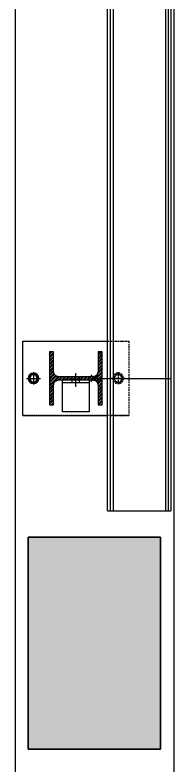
# Model space of a CAD drawing. Header units: millimetres. Extents: x 2519235 to 7246330, y 25937 to 201821.
# Drawn here: x 2752294 to 2752589, y 81434 to 82850 of the extents above; entities that cross this region are included whole.
import ezdxf

# ---------------------------------------------------------------- set-up
doc = ezdxf.new("R2010")
doc.units = ezdxf.units.MM
doc.set_wipeout_variables(frame=1)
doc.linetypes.add('DXK_LINE_DOT2', pattern=[3.9198, 1.9599, -1.9599])
doc.linetypes.add('HIDDEN2', pattern=[4.7625, 3.175, -1.5875])
for name, color, linetype in [('000 - CONCRETE_COL_CUT_COLOR_1', 7, 'Continuous'), ('000 - CONCRETE_COL_HATCH_', 7, 'Continuous'), ('000 - CONCRETE_COL_WIPEOUT_', 7, 'Continuous'), ('000 - CONCRETE_PRECAST_CUT_COLOR_5', 7, 'Continuous'), ('_BOLT-M10', 7, 'Continuous'), ('_C-SC', 7, 'Continuous'), ('_Hatch', 7, 'Continuous'), ('_LOUVER-SB', 7, 'Continuous'), ('Xref-PLAN-106.940$0$_Beam', 7, 'Continuous'), ('Xref-PLAN-106.940$0$_C400-250', 7, 'Continuous')]:
    doc.layers.add(name, color=color, linetype=linetype)

# ---------------------------------------------------------------- blocks, each defined once
blk = doc.blocks.new('*U2088')
at = {"layer": '000 - CONCRETE_COL_HATCH_'}
h = blk.add_hatch(dxfattribs=at)
h.set_pattern_fill('AR-CONC', scale=0.04)
h.set_pattern_definition([(50, (-500, -868106.8257), (7.28738676, -0.63756342), [0.762, -8.382]), (355, (-500, -868106.826), (-1.40973686, 7.64227381), [0.6096, -6.705623367]), (100.4514447, (-499.393, -868106.879), (5.877649884, 7.004710076), [0.64760035, -7.123609784]), (46.1842, (-500, -868104.794), (10.84316164, -1.68169312), [1.143, -12.573]), (96.6355576, (-499.096, -868104.934), (9.49616536, 9.89704498), [0.97140093, -10.68542433]), (351.1841512, (-500, -868104.794), (9.49616536, 9.89704498), [0.91439868, -10.05838928]), (21, (-498.984, -868105.3017), (6.06457565, -4.090607927), [0.762, -8.382]), (326, (-498.984, -868105.302), (2.472081134, 7.367518645), [0.6096, -6.7056]), (71.451445, (-498.4786, -868105.6426), (8.53665677, 3.276910755), [0.64760035, -7.123597504]), (37.5, (-500, -868106.8257), (0.12354413, 3.382201555), [0, -6.62432, 0, -6.8072, 0, -6.731]), (7.5, (-500, -868106.8257), (2.6727865, 4.007222993), [0, -3.88112, 0, -6.47192, 0, -2.5654]), (327.5, (-502.2657, -868106.8257), (5.423623807, -0.22914976), [0, -2.54, 0, -7.9248, 0, -10.5156]), (317.5, (-503.2817, -868106.8257), (5.925167255, 1.017059641), [0, -3.302, 0, -5.26288, 0, -7.4676])])
h.paths.add_polyline_path([(0, 0), (-250, 0), (-250, -400), (0, -400)])
at = {"layer": '000 - CONCRETE_COL_CUT_COLOR_1', "color": 7, "lineweight": -2}
blk.add_lwpolyline([(0, 0), (-250, 0), (-250, -400), (0, -400), (0, -400), (0, -400), (0, -400), (0, -400), (0, -400), (0, -400), (0, -400), (0, -400), (0, -400), (0, -400), (0, -400), (0, -400), (0, -400), (0, -400), (0, -400), (0, -400), (0, -400), (0, -400), (0, -400), (0, -400), (0, -400), (0, -400), (0, -400), (0, -400), (0, -400), (0, -400), (0, -400), (0, -400), (0, -400), (0, -400), (0, -400), (0, -400), (0, -400), (0, -400), (0, -400), (0, -400), (0, -400), (0, -400), (0, -400), (0, -400), (0, -400), (0, -400), (0, -400), (0, -400)], close=True, dxfattribs=at)
blk = doc.blocks.new('Xref-PLAN-106.940')
at = {"layer": 'Xref-PLAN-106.940$0$_Beam', "color": 7}
for p, q in [((153369.2, 22958.4), (153369.2, 16058.4)), ((153669.2, 22958.4), (153669.2, 16058.4))]:
    blk.add_line(p, q, dxfattribs=at)
at = {"layer": 'Xref-PLAN-106.940$0$_C400-250', "color": 7}
blk.add_lwpolyline([(153394.2, 17558.4), (153644.2, 17558.4), (153644.2, 17158.4), (153394.2, 17158.4)], close=True, dxfattribs=at)
blk = doc.blocks.new('*U368')
at = {"color": 7}
for p, q in [((250, -25), (-5050, -25)), ((250, -25), (250, -144.9)), ((-5050, -30.1), (250, -30.1)), ((-5050, -35.4), (250, -35.4)), ((-5050, -134.5), (250, -134.5)), ((-5050, -139.6), (250, -139.6)), ((-5050, -144.9), (250, -144.9))]:
    blk.add_line(p, q, dxfattribs=at)
at = {"layer": 'Defpoints', "color": 7}
for p, q in [((6.4, -6.4), (-6.4, 6.4)), ((-6.4, -6.4), (6.4, 6.4)), ((0, 0), (0, -144.9))]:
    blk.add_line(p, q, dxfattribs=at)
blk = doc.blocks.new('_PP-LOUVER')
at = {"layer": '_Hatch'}
h = blk.add_hatch(dxfattribs=at)
h.set_pattern_fill('STEEL', scale=1.5)
h.set_pattern_definition([(45, (-1941.0177, -2436.031), (-3.367596, 3.367596), []), (45, (-1941.0177, -2433.6497), (-3.367596, 3.367596), [])])
h.paths.add_polyline_path([(3, 67), (3, 3, 0.414214), (13, -7), (50, -7), (50, -15), (-50, -15), (-50, -7), (-13, -7, 0.414214), (-3, 3), (-3, 67, 0.414214), (-13, 77), (-50, 77), (-50, 85), (50, 85), (50, 77), (13, 77, 0.414214)])
at = {"color": 7, "linetype": 'Continuous'}
for p, q in [((70, 135), (-70, 135)), ((-70, 135), (-70, -25)), ((70, 135), (70, -25))]:
    blk.add_line(p, q, dxfattribs=at)
at = {"color": 7, "linetype": 'DXK_LINE_DOT2'}
for p, q in [((-70, 135), (-70, -25)), ((70, 135), (-70, 135)), ((70, -25), (70, 135))]:
    blk.add_line(p, q, dxfattribs=at)
at = {"color": 7, "linetype": 'HIDDEN2'}
for p, q in [((-70, -25), (-70, -65)), ((70, -65), (70, -25)), ((-70, -30.1), (-70, -65)), ((70, -30.1), (70, -65)), ((-70, -65), (70, -65)), ((-70, -65), (70, -65))]:
    blk.add_line(p, q, dxfattribs=at)
at = {"color": 7}
blk.add_lwpolyline([(-50, 85), (50, 85), (50, 77), (13, 77, 0.414214), (3, 67), (3, 3, 0.414214), (13, -7), (50, -7), (50, -15), (-50, -15), (-50, -7), (-13, -7, 0.414214), (-3, 3), (-3, 67, 0.414214), (-13, 77), (-50, 77)], format="xyb", close=True, dxfattribs=at)
for points in [[(63, 60), (3, 60), (3, 10), (63, 10)], [(63, 60), (8, 60), (8, 10), (63, 10)]]:
    blk.add_lwpolyline(points, close=True, dxfattribs=at)
at = {"layer": '_BOLT-M10', "color": 7}
for p, q in [((0, 128.1), (0, 101.9)), ((-11.7, 115), (11.7, 115)), ((16, 35), (-10, 35)), ((3, 42), (-3, 42)), ((8, 42), (3, 42)), ((3, 28), (-3, 28)), ((8, 28), (3, 28))]:
    blk.add_line(p, q, dxfattribs=at)
blk.add_lwpolyline([(-8, 110.4), (0, 105.8), (8, 110.4), (8, 119.6), (0, 124.2), (-8, 119.6)], close=True, dxfattribs=at)
for radius in [10, 6.93]:
    blk.add_circle((0, 115), radius, dxfattribs=at)
at = {"layer": 'Defpoints', "color": 7}
for p, q in [((6.4, -6.4), (-6.4, 6.4)), ((-6.4, -6.4), (6.4, 6.4))]:
    blk.add_line(p, q, dxfattribs=at)
at = {"layer": 'Defpoints', "color": 7, "linetype": 'HIDDEN2'}
for p, q in [((0, -58.1), (0, -31.9)), ((-11.7, -45), (11.7, -45))]:
    blk.add_line(p, q, dxfattribs=at)
blk.add_lwpolyline([(-8, -40.4), (0, -35.8), (8, -40.4), (8, -49.6), (0, -54.2), (-8, -49.6)], close=True, dxfattribs=at)
for radius in [10, 6.93]:
    blk.add_circle((0, -45), radius, dxfattribs=at)
blk = doc.blocks.new('W-1-PP17-ENT1_REV03_20260817-115107_UPPER_ROOF_EXPL')
at = {"color": 7}
blk.add_blockref('Xref-PLAN-106.940', (-135619.3, -23258.4), dxfattribs=at)
at = {"layer": '_C-SC', "color": 7, "xscale": -1.000000000000002, "rotation": 90}
blk.add_blockref('_PP-LOUVER', (17899.8, -5400), dxfattribs=at)
at = {"layer": '_LOUVER-SB', "color": 7, "xscale": -1.000000000000002, "rotation": 90}
blk.add_blockref('*U368', (17899.8, -5400), dxfattribs=at)
at = {"layer": '000 - CONCRETE_PRECAST_CUT_COLOR_5', "color": 7}
blk.add_blockref('*U2088', (18024.8, -5700), dxfattribs=at)

msp = doc.modelspace()

# ---------------------------------------------------------------- block references
at = {"color": 7}
msp.add_blockref('W-1-PP17-ENT1_REV03_20260817-115107_UPPER_ROOF_EXPL', (2734544.161, 87563.69), dxfattribs=at)

doc.saveas('drawing.dxf')
